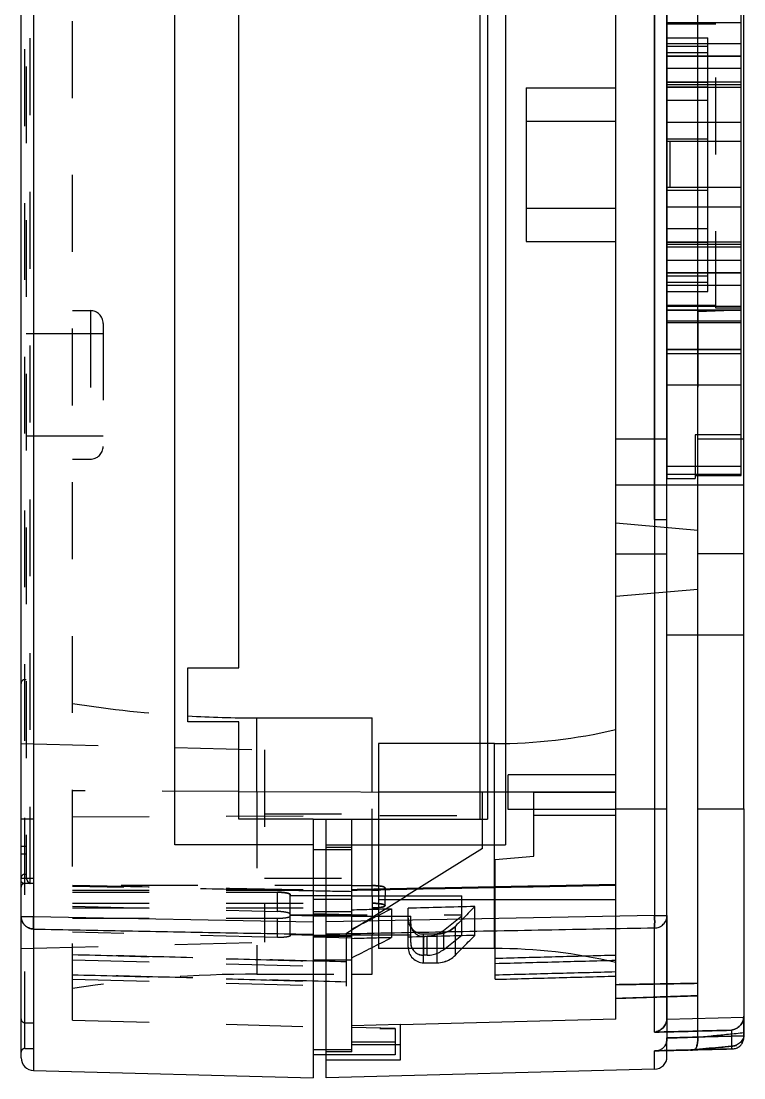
# Model space of a CAD drawing. Extents: x 195 to 445, y -1276 to -961.
# Drawn here: x 195.06 to 223.26, y -1099.87 to -1058.62 of the extents above; entities that cross this region are included whole.
import ezdxf

# ---------------------------------------------------------------- set-up
doc = ezdxf.new("R2010")
doc.units = 0
doc.linetypes.add('EB_DASH', pattern=[6, 3, -3])
doc.layers.get('0').update_dxf_attribs({"linetype": 'CONTINUOUS'})
for name, color, linetype in [('B1_DXF_CONTINUOUS_LINE', 7, 'CONTINUOUS'), ('B1_DXF_HIDDEN_LINE', 7, 'CONTINUOUS'), ('B3_DXF_CONTINUOUS_LINE', 7, 'CONTINUOUS'), ('B3_DXF_HIDDEN_LINE', 7, 'CONTINUOUS')]:
    doc.layers.add(name, color=color, linetype=linetype)

msp = doc.modelspace()

# ---------------------------------------------------------------- linework, layer by layer
at = {"color": 6, "linetype": 'CONTINUOUS'}
for p, q in [((218.261, -1097.569), (218.261, -1030.862)), ((219.778, -1034.9), (219.778, -1093.53)), ((220.261, -1093.534), (220.261, -1034.896)), ((213.961, -1037.665), (213.961, -1090.765)), ((212.961, -1038.665), (212.961, -1089.765)), ((213.261, -1038.665), (213.261, -1089.765)), ((223.261, -1089.365), (223.261, -1039.065)), ((219.761, -1050.365), (219.761, -1078.065)), ((221.461, -1076.715), (221.461, -1051.715)), ((220.261, -1059.265), (221.861, -1059.265)), ((221.861, -1069.165), (221.861, -1059.265)), ((221.861, -1059.609), (220.261, -1059.609)), ((221.861, -1059.857), (220.261, -1059.857)), ((214.761, -1061.215), (218.261, -1061.215)), ((214.761, -1061.215), (214.761, -1067.215)), ((221.861, -1061.005), (220.261, -1061.005)), ((220.261, -1061.178), (221.861, -1061.178)), ((221.861, -1061.715), (220.261, -1061.715)), ((214.761, -1062.515), (218.261, -1062.515)), ((220.261, -1063.215), (221.861, -1063.215)), ((220.261, -1065.215), (221.861, -1065.215)), ((214.761, -1065.915), (218.261, -1065.915)), ((220.261, -1066.715), (221.861, -1066.715)), ((214.761, -1067.215), (218.261, -1067.215)), ((221.861, -1067.253), (220.261, -1067.253)), ((220.261, -1067.425), (221.861, -1067.425)), ((221.861, -1068.573), (220.261, -1068.573)), ((221.861, -1068.821), (220.261, -1068.821)), ((220.261, -1069.165), (221.861, -1069.165)), ((218.261, -1074.915), (220.261, -1074.915)), ((221.461, -1074.915), (223.261, -1074.915)), ((218.261, -1076.715), (223.261, -1076.715)), ((221.461, -1078.495), (218.261, -1078.215)), ((219.761, -1078.065), (220.261, -1078.065)), ((218.261, -1079.415), (220.261, -1079.415)), ((223.261, -1079.415), (221.461, -1079.415)), ((218.261, -1081.065), (221.461, -1080.785)), ((220.261, -1082.565), (223.261, -1082.565)), ((213.536, -1086.815), (209.011, -1086.815)), ((209.011, -1086.815), (209.011, -1094.815)), ((213.536, -1094.815), (213.536, -1086.815)), ((218.261, -1088.034), (214.061, -1088.034)), ((214.061, -1089.384), (214.061, -1088.034)), ((218.261, -1088.715), (209.011, -1088.715)), ((215.061, -1088.714), (218.261, -1088.715)), ((215.061, -1091.215), (215.061, -1088.715)), ((218.261, -1089.384), (214.061, -1089.384)), ((218.261, -1089.365), (220.261, -1089.365)), ((221.461, -1089.365), (223.261, -1089.365)), ((206.961, -1089.765), (213.261, -1089.765)), ((206.961, -1099.865), (206.961, -1089.765)), ((207.961, -1098.853), (207.961, -1089.765)), ((215.061, -1089.615), (218.261, -1089.615)), ((206.961, -1090.765), (213.961, -1090.765)), ((206.961, -1090.865), (207.961, -1090.865)), ((213.561, -1091.346), (215.061, -1091.215)), ((213.561, -1096.018), (213.561, -1091.346)), ((218.261, -1092.915), (209.011, -1092.915)), ((206.961, -1093.373), (207.961, -1093.373)), ((219.778, -1093.53), (206.961, -1093.774)), ((209.516, -1093.262), (209.516, -1094.39)), ((210.161, -1094.763), (210.161, -1093.245)), ((212.762, -1094.304), (212.762, -1093.175)), ((219.778, -1093.53), (220.261, -1093.53)), ((212.003, -1095.075), (212.003, -1093.949)), ((210.761, -1094.248), (211.296, -1094.248)), ((210.761, -1095.372), (210.761, -1094.248)), ((211.296, -1095.372), (211.296, -1094.248)), ((219.774, -1098.084), (219.774, -1094.018)), ((213.536, -1094.815), (209.011, -1094.815)), ((210.761, -1095.372), (211.296, -1095.372)), ((218.261, -1097.569), (209.861, -1097.789)), ((220.259, -1097.574), (223.259, -1097.495)), ((220.261, -1097.527), (220.261, -1098.301)), ((207.961, -1097.825), (209.861, -1097.775)), ((209.861, -1099.165), (209.861, -1097.775)), ((222.774, -1098.005), (222.774, -1098.734)), ((220.261, -1099.03), (220.261, -1098.353)), ((223.261, -1098.26), (223.261, -1098.274)), ((207.961, -1098.853), (206.961, -1098.853)), ((207.961, -1098.565), (209.861, -1098.565)), ((219.774, -1099.53), (219.774, -1098.812)), ((222.813, -1098.734), (219.813, -1098.813)), ((206.961, -1099.165), (209.861, -1099.165)), ((219.774, -1099.53), (206.961, -1099.865))]:
    msp.add_line(p, q, dxfattribs=at)
at = {"color": 7, "linetype": 'CONTINUOUS'}
for p, q in [((221.461, -1098.287), (221.461, -1076.715)), ((223.261, -1089.365), (223.261, -1098.26)), ((220.261, -1093.534), (220.261, -1097.527)), ((223.261, -1098.222), (220.261, -1098.301)), ((223.261, -1098.235), (220.261, -1098.314)), ((220.261, -1098.314), (221.461, -1098.27)), ((220.261, -1098.351), (220.261, -1098.301))]:
    msp.add_line(p, q, dxfattribs=at)
at = {"color": 6, "linetype": 'CONTINUOUS'}
for centre, radius, start, end in [((213.536, -1066.09), 20.726, 270, 283.1781), ((213.536, -1115.541), 20.726, 76.8219, 90), ((219.761, -1099.03), 0.5, 271.5, 0)]:
    msp.add_arc(centre, radius, start, end, dxfattribs=at)
for points, knots in [([(207.961, -1092.507), (209.106, -1092.485), (211.395, -1092.441), (214.829, -1092.375), (217.117, -1092.331), (218.261, -1092.309)], [0, 0, 0, 0, 3.435604, 6.869564, 10.301892, 10.301892, 10.301892, 10.301892]), ([(218.261, -1092.353), (217.117, -1092.375), (214.829, -1092.419), (211.395, -1092.484), (209.106, -1092.528), (207.961, -1092.55)], [0, 0, 0, 0, 3.432328, 6.866297, 10.301897, 10.301897, 10.301897, 10.301897]), ([(212.762, -1093.175), (212.677, -1093.261), (212.509, -1093.433), (212.256, -1093.691), (212.087, -1093.863), (212.003, -1093.949)], [0, 0, 0, 0, 0.361464, 0.722883, 1.084256, 1.084256, 1.084256, 1.084256]), ([(219.774, -1094.018), (219.838, -1094.017), (219.966, -1093.989), (220.127, -1093.88), (220.235, -1093.72), (220.261, -1093.593), (220.261, -1093.53)], [0, 0, 0, 0, 0.1925555, 0.3838489, 0.5734105, 0.7617538, 0.7617538, 0.7617538, 0.7617538]), ([(219.778, -1093.53), (219.779, -1093.585), (219.781, -1093.69), (219.781, -1093.831), (219.779, -1093.939), (219.777, -1093.997), (219.774, -1094.018)], [0, 0, 0, 0, 0.1648571, 0.3131479, 0.4240123, 0.4881057, 0.4881057, 0.4881057, 0.4881057]), ([(219.774, -1094.018), (219.838, -1094.017), (219.966, -1093.989), (220.128, -1093.88), (220.236, -1093.719), (220.261, -1093.593), (220.261, -1093.53)], [0, 0, 0, 0, 0.1929738, 0.3844971, 0.5746357, 0.7617541, 0.7617541, 0.7617541, 0.7617541]), ([(219.774, -1094.018), (219.777, -1093.997), (219.779, -1093.939), (219.781, -1093.831), (219.781, -1093.69), (219.779, -1093.586), (219.778, -1093.53)], [0, 0, 0, 0, 0.0633335, 0.1759433, 0.3219178, 0.4881059, 0.4881059, 0.4881059, 0.4881059]), ([(210.161, -1093.636), (210.161, -1093.715), (210.192, -1093.877), (210.327, -1094.083), (210.528, -1094.218), (210.685, -1094.248), (210.761, -1094.248)], [0, 0, 0, 0, 0.2387004, 0.4826685, 0.7224731, 0.9503967, 0.9503967, 0.9503967, 0.9503967]), ([(212.003, -1093.949), (211.941, -1094.012), (211.801, -1094.122), (211.557, -1094.225), (211.382, -1094.248), (211.296, -1094.248)], [0, 0, 0, 0, 0.264161, 0.5270097, 0.787693, 0.787693, 0.787693, 0.787693]), ([(211.296, -1094.248), (211.385, -1094.248), (211.562, -1094.223), (211.805, -1094.119), (211.942, -1094.011), (212.003, -1093.949)], [0, 0, 0, 0, 0.2700708, 0.5265811, 0.7875401, 0.7875401, 0.7875401, 0.7875401]), ([(219.774, -1094.018), (218.351, -1094.045), (215.505, -1094.099), (211.234, -1094.181), (208.385, -1094.235), (206.961, -1094.262)], [0, 0, 0, 0, 4.269114, 8.540917, 12.815406, 12.815406, 12.815406, 12.815406]), ([(212.003, -1095.075), (212.087, -1094.989), (212.256, -1094.818), (212.509, -1094.561), (212.677, -1094.39), (212.762, -1094.304)], [0, 0, 0, 0, 0.360455, 0.720957, 1.081505, 1.081505, 1.081505, 1.081505]), ([(210.161, -1094.763), (210.161, -1094.841), (210.192, -1095.002), (210.327, -1095.207), (210.528, -1095.341), (210.685, -1095.372), (210.761, -1095.372)], [0, 0, 0, 0, 0.2368293, 0.4797356, 0.7194172, 0.9480021, 0.9480021, 0.9480021, 0.9480021]), ([(211.296, -1095.372), (211.383, -1095.372), (211.558, -1095.348), (211.802, -1095.246), (211.941, -1095.137), (212.003, -1095.075)], [0, 0, 0, 0, 0.2614655, 0.5241186, 0.7869666, 0.7869666, 0.7869666, 0.7869666]), ([(211.296, -1095.372), (211.385, -1095.372), (211.561, -1095.347), (211.804, -1095.244), (211.942, -1095.136), (212.003, -1095.075)], [0, 0, 0, 0, 0.269785, 0.5260864, 0.7868145, 0.7868145, 0.7868145, 0.7868145]), ([(218.261, -1096.228), (218.616, -1096.222), (219.327, -1096.21), (220.394, -1096.192), (221.105, -1096.18), (221.461, -1096.174)], [0, 0, 0, 0, 1.066772, 2.133591, 3.200456, 3.200456, 3.200456, 3.200456]), ([(221.461, -1096.175), (221.105, -1096.181), (220.394, -1096.193), (219.327, -1096.211), (218.616, -1096.223), (218.261, -1096.229)], [0, 0, 0, 0, 1.066865, 2.133684, 3.200456, 3.200456, 3.200456, 3.200456]), ([(218.261, -1096.765), (218.616, -1096.753), (219.327, -1096.729), (220.394, -1096.693), (221.105, -1096.669), (221.461, -1096.657)], [0, 0, 0, 0, 1.067224, 2.134495, 3.201815, 3.201815, 3.201815, 3.201815]), ([(221.461, -1096.659), (221.105, -1096.671), (220.394, -1096.695), (219.327, -1096.731), (218.616, -1096.755), (218.261, -1096.767)], [0, 0, 0, 0, 1.067319, 2.13459, 3.201814, 3.201814, 3.201814, 3.201814]), ([(220.259, -1097.574), (220.255, -1097.634), (220.221, -1097.756), (220.115, -1097.913), (219.963, -1098.033), (219.838, -1098.075), (219.774, -1098.084)], [0, 0, 0, 0, 0.1819044, 0.3708985, 0.5608332, 0.7567729, 0.7567729, 0.7567729, 0.7567729]), ([(219.774, -1098.084), (219.838, -1098.075), (219.963, -1098.033), (220.115, -1097.913), (220.221, -1097.757), (220.255, -1097.635), (220.259, -1097.574)], [0, 0, 0, 0, 0.1958759, 0.3853107, 0.5736324, 0.7567742, 0.7567742, 0.7567742, 0.7567742]), ([(220.261, -1097.53), (220.261, -1097.535), (220.261, -1097.545), (220.26, -1097.56), (220.259, -1097.569), (220.259, -1097.574)], [0, 0, 0, 0, 0.01481148, 0.02961044, 0.04368021, 0.04368021, 0.04368021, 0.04368021]), ([(220.259, -1097.574), (220.259, -1097.569), (220.26, -1097.559), (220.261, -1097.545), (220.261, -1097.535), (220.261, -1097.53)], [0, 0, 0, 0, 0.01481344, 0.02961389, 0.0436811, 0.0436811, 0.0436811, 0.0436811]), ([(222.774, -1098.005), (222.838, -1097.996), (222.962, -1097.953), (223.117, -1097.837), (223.216, -1097.676), (223.255, -1097.556), (223.259, -1097.495)], [0, 0, 0, 0, 0.1952103, 0.3849807, 0.572708, 0.7563237, 0.7563237, 0.7563237, 0.7563237]), ([(223.259, -1097.495), (223.255, -1097.555), (223.216, -1097.675), (223.118, -1097.836), (222.962, -1097.953), (222.838, -1097.996), (222.774, -1098.005)], [0, 0, 0, 0, 0.1824237, 0.3708257, 0.5610546, 0.7563177, 0.7563177, 0.7563177, 0.7563177]), ([(223.261, -1097.451), (223.261, -1097.456), (223.261, -1097.466), (223.26, -1097.48), (223.259, -1097.49), (223.259, -1097.495)], [0, 0, 0, 0, 0.01456622, 0.02913588, 0.04370076, 0.04370076, 0.04370076, 0.04370076]), ([(223.259, -1097.495), (223.259, -1097.49), (223.26, -1097.48), (223.261, -1097.466), (223.261, -1097.456), (223.261, -1097.451)], [0, 0, 0, 0, 0.01456501, 0.02913462, 0.04370063, 0.04370063, 0.04370063, 0.04370063]), ([(223.261, -1098.109), (223.061, -1098.13), (222.661, -1098.171), (222.061, -1098.23), (221.661, -1098.268), (221.461, -1098.287)], [0, 0, 0, 0, 0.603012, 1.205944, 1.808801, 1.808801, 1.808801, 1.808801]), ([(223.261, -1098.146), (223.261, -1098.206), (223.238, -1098.329), (223.135, -1098.489), (222.973, -1098.601), (222.84, -1098.626), (222.774, -1098.625)], [0, 0, 0, 0, 0.1810955, 0.3676263, 0.5597591, 0.7601101, 0.7601101, 0.7601101, 0.7601101]), ([(221.176, -1098.786), (221.377, -1098.767), (221.778, -1098.728), (222.379, -1098.668), (222.779, -1098.628), (222.98, -1098.607)], [0, 0, 0, 0, 0.603921, 1.207895, 1.811924, 1.811924, 1.811924, 1.811924]), ([(222.774, -1098.625), (222.608, -1098.642), (222.277, -1098.675), (221.781, -1098.724), (221.449, -1098.757), (221.284, -1098.773)], [0, 0, 0, 0, 0.499035, 0.998228, 1.49758, 1.49758, 1.49758, 1.49758])]:
    msp.add_open_spline(points, degree=3, knots=knots, dxfattribs=at)
for points in [[(207.961, -1093.303), (208.22, -1093.297), (208.738, -1093.283), (209.257, -1093.269), (209.516, -1093.262)], [(207.961, -1093.303), (208.22, -1093.297), (208.738, -1093.283), (209.257, -1093.269), (209.516, -1093.262)], [(207.961, -1094.055), (208.22, -1093.923), (208.738, -1093.659), (209.257, -1093.394), (209.516, -1093.262)], [(212.762, -1093.175), (212.328, -1093.187), (211.461, -1093.21), (210.594, -1093.233), (210.161, -1093.245)], [(212.762, -1093.175), (212.328, -1093.187), (211.461, -1093.21), (210.594, -1093.233), (210.161, -1093.245)], [(212.762, -1094.304), (212.328, -1094.316), (211.461, -1094.339), (210.594, -1094.362), (210.161, -1094.373)], [(212.762, -1094.304), (212.328, -1094.316), (211.461, -1094.339), (210.594, -1094.362), (210.161, -1094.373)], [(209.516, -1094.39), (209.257, -1094.397), (208.738, -1094.411), (208.22, -1094.425), (207.961, -1094.432)], [(209.516, -1094.39), (209.257, -1094.397), (208.738, -1094.411), (208.22, -1094.425), (207.961, -1094.432)], [(207.961, -1095.18), (208.22, -1095.048), (208.738, -1094.785), (209.257, -1094.522), (209.516, -1094.39)], [(218.261, -1095.083), (217.478, -1095.104), (215.911, -1095.146), (214.344, -1095.187), (213.561, -1095.208)], [(218.261, -1095.083), (217.478, -1095.104), (215.911, -1095.146), (214.344, -1095.187), (213.561, -1095.208)], [(213.561, -1095.397), (214.344, -1095.376), (215.911, -1095.335), (217.478, -1095.293), (218.261, -1095.273)], [(213.561, -1095.397), (214.344, -1095.376), (215.911, -1095.335), (217.478, -1095.293), (218.261, -1095.273)], [(218.261, -1095.732), (217.478, -1095.752), (215.911, -1095.794), (214.344, -1095.835), (213.561, -1095.856)], [(218.261, -1095.732), (217.478, -1095.752), (215.911, -1095.794), (214.344, -1095.835), (213.561, -1095.856)], [(213.561, -1096.018), (214.344, -1095.997), (215.911, -1095.956), (217.478, -1095.914), (218.261, -1095.894)], [(213.561, -1096.018), (214.344, -1095.997), (215.911, -1095.956), (217.478, -1095.914), (218.261, -1095.894)], [(219.774, -1098.084), (220.274, -1098.071), (221.274, -1098.044), (222.274, -1098.018), (222.774, -1098.005)], [(222.774, -1098.005), (222.274, -1098.018), (221.274, -1098.044), (220.274, -1098.071), (219.774, -1098.084)], [(219.774, -1098.812), (220.274, -1098.799), (221.274, -1098.773), (222.274, -1098.747), (222.774, -1098.734)], [(221.284, -1098.773), (221.032, -1098.779), (220.529, -1098.793), (220.026, -1098.806), (219.774, -1098.812)]]:
    msp.add_open_spline(points, degree=3, dxfattribs=at)
at = {"color": 7, "linetype": 'CONTINUOUS'}
for points, knots in [([(220.261, -1093.53), (220.261, -1094.067), (220.261, -1095.048), (220.261, -1096.385), (220.261, -1097.186), (220.261, -1097.541)], [0, 0, 0, 0, 1.610135, 2.943994, 4.010871, 4.010871, 4.010871, 4.010871]), ([(220.261, -1097.541), (220.261, -1097.186), (220.261, -1096.385), (220.261, -1095.048), (220.261, -1094.067), (220.261, -1093.53)], [0, 0, 0, 0, 1.066877, 2.400736, 4.010871, 4.010871, 4.010871, 4.010871]), ([(223.261, -1098.274), (223.261, -1098.195), (223.261, -1098.024), (223.261, -1097.753), (223.261, -1097.562), (223.261, -1097.462)], [0, 0, 0, 0, 0.2384618, 0.5127482, 0.8118918, 0.8118918, 0.8118918, 0.8118918]), ([(223.261, -1097.462), (223.261, -1097.544), (223.261, -1097.702), (223.261, -1097.93), (223.261, -1098.076), (223.261, -1098.146)], [0, 0, 0, 0, 0.2442584, 0.4757226, 0.6834439, 0.6834439, 0.6834439, 0.6834439]), ([(220.261, -1098.34), (220.261, -1098.392), (220.248, -1098.494), (220.181, -1098.632), (220.074, -1098.737), (219.934, -1098.804), (219.828, -1098.815), (219.774, -1098.812)], [0, 0, 0, 0, 0.1576049, 0.3046349, 0.4513294, 0.601542, 0.7640688, 0.7640688, 0.7640688, 0.7640688]), ([(219.774, -1098.812), (219.828, -1098.815), (219.934, -1098.804), (220.074, -1098.737), (220.18, -1098.632), (220.246, -1098.499), (220.261, -1098.401), (220.261, -1098.353)], [0, 0, 0, 0, 0.1626137, 0.3127162, 0.4590243, 0.6056762, 0.7511288, 0.7511288, 0.7511288, 0.7511288]), ([(220.261, -1098.314), (220.261, -1098.312), (220.261, -1098.329), (220.261, -1098.325), (220.261, -1098.341), (220.261, -1098.34)], [0, 0, 0, 0, 0.00449809, 0.02181417, 0.02594557, 0.02594557, 0.02594557, 0.02594557]), ([(220.261, -1098.34), (220.261, -1098.341), (220.261, -1098.324), (220.261, -1098.328), (220.261, -1098.313), (220.261, -1098.314)], [0, 0, 0, 0, 0.00500163, 0.02232188, 0.02594557, 0.02594557, 0.02594557, 0.02594557]), ([(221.461, -1098.27), (221.464, -1098.334), (221.463, -1098.456), (221.431, -1098.617), (221.384, -1098.739), (221.311, -1098.777), (221.284, -1098.773)], [0, 0, 0, 0, 0.1944132, 0.3674159, 0.4946541, 0.5791074, 0.5791074, 0.5791074, 0.5791074]), ([(221.284, -1098.773), (221.311, -1098.778), (221.382, -1098.741), (221.429, -1098.624), (221.461, -1098.469), (221.464, -1098.35), (221.461, -1098.288)], [0, 0, 0, 0, 0.0825036, 0.2060362, 0.3722284, 0.5603308, 0.5603308, 0.5603308, 0.5603308]), ([(222.774, -1098.734), (222.828, -1098.736), (222.934, -1098.725), (223.073, -1098.658), (223.181, -1098.553), (223.248, -1098.416), (223.261, -1098.314), (223.261, -1098.261)], [0, 0, 0, 0, 0.1625745, 0.3127004, 0.4590651, 0.6056098, 0.7640581, 0.7640581, 0.7640581, 0.7640581]), ([(222.774, -1098.734), (222.828, -1098.737), (222.934, -1098.725), (223.074, -1098.658), (223.18, -1098.553), (223.246, -1098.42), (223.261, -1098.322), (223.261, -1098.274)], [0, 0, 0, 0, 0.1626132, 0.3127141, 0.4590201, 0.6056701, 0.7511218, 0.7511218, 0.7511218, 0.7511218])]:
    msp.add_open_spline(points, degree=3, knots=knots, dxfattribs=at)
at = {"layer": 'B1_DXF_CONTINUOUS_LINE', "color": 7, "linetype": 'CONTINUOUS'}
for p, q in [((195.061, -1099.079), (195.061, -1029.351)), ((195.543, -1034.864), (195.543, -1093.567)), ((201.061, -1090.765), (201.061, -1037.665)), ((203.561, -1083.865), (203.561, -1044.565)), ((201.561, -1083.865), (203.561, -1083.865)), ((201.561, -1085.965), (201.561, -1083.865)), ((203.561, -1085.965), (201.561, -1085.965)), ((203.561, -1089.765), (203.561, -1085.965)), ((204.261, -1085.815), (208.761, -1085.815)), ((204.261, -1088.684), (204.261, -1085.815)), ((208.761, -1088.7), (208.761, -1085.815)), ((203.561, -1088.682), (213.061, -1088.715)), ((213.061, -1090.915), (213.061, -1088.715)), ((206.461, -1089.765), (203.561, -1089.765)), ((206.461, -1089.765), (206.461, -1099.865)), ((206.461, -1090.765), (201.061, -1090.765)), ((207.961, -1090.965), (206.461, -1090.965)), ((207.961, -1094.342), (207.961, -1090.965)), ((213.061, -1090.915), (210.091, -1092.764)), ((207.961, -1092.359), (208.761, -1092.359)), ((208.761, -1092.764), (208.761, -1092.359)), ((209.261, -1092.452), (209.261, -1092.764)), ((206.461, -1092.892), (207.961, -1092.892)), ((207.961, -1092.764), (212.261, -1092.764)), ((212.261, -1094.29), (212.261, -1092.764)), ((207.961, -1093.38), (206.461, -1093.38)), ((195.061, -1093.567), (195.543, -1093.567)), ((195.543, -1093.567), (206.461, -1093.774)), ((207.961, -1093.552), (210.261, -1093.552)), ((210.261, -1094.585), (210.261, -1093.552)), ((212.261, -1093.552), (211.535, -1094.124)), ((195.548, -1094.055), (195.548, -1099.579)), ((207.961, -1094.342), (206.461, -1094.342)), ((207.761, -1094.342), (207.761, -1094.411)), ((210.261, -1094.29), (207.961, -1094.29)), ((208.761, -1095.815), (208.761, -1094.29)), ((210.761, -1094.34), (210.91, -1094.34)), ((210.761, -1094.34), (210.761, -1095.078)), ((210.91, -1095.078), (210.91, -1094.34)), ((211.535, -1094.124), (211.535, -1094.862)), ((211.535, -1094.862), (212.261, -1094.29)), ((207.961, -1094.416), (206.461, -1094.377)), ((207.961, -1098.755), (207.961, -1094.416)), ((210.91, -1095.078), (210.761, -1095.078)), ((206.461, -1095.264), (207.961, -1095.264)), ((207.961, -1095.815), (208.761, -1095.815)), ((209.661, -1097.937), (207.961, -1097.893)), ((209.661, -1097.937), (209.661, -1098.965)), ((207.961, -1098.465), (209.661, -1098.465)), ((206.461, -1098.755), (207.961, -1098.755)), ((209.661, -1098.965), (206.461, -1098.965)), ((195.548, -1099.579), (206.461, -1099.865))]:
    msp.add_line(p, q, dxfattribs=at)
for centre, radius, start, end in [((204.261, -1039.882), 45.933, 266.6286, 270), ((195.561, -1099.08), 0.5, 180, 268.5)]:
    msp.add_arc(centre, radius, start, end, dxfattribs=at)
for points, knots in [([(208.761, -1092.359), (208.823, -1092.359), (208.939, -1092.363), (209.098, -1092.382), (209.197, -1092.402), (209.261, -1092.435), (209.261, -1092.452)], [0, 0, 0, 0, 0.1859128, 0.3531081, 0.4687609, 0.5215372, 0.5215372, 0.5215372, 0.5215372]), ([(195.548, -1094.055), (195.484, -1094.053), (195.356, -1094.025), (195.194, -1093.916), (195.086, -1093.756), (195.061, -1093.629), (195.061, -1093.567)], [0, 0, 0, 0, 0.1925551, 0.3838451, 0.5733995, 0.7617329, 0.7617329, 0.7617329, 0.7617329]), ([(195.543, -1093.567), (195.542, -1093.622), (195.541, -1093.727), (195.541, -1093.869), (195.543, -1093.976), (195.545, -1094.034), (195.548, -1094.055)], [0, 0, 0, 0, 0.1663683, 0.3135827, 0.4257067, 0.4880719, 0.4880719, 0.4880719, 0.4880719]), ([(210.261, -1093.848), (210.261, -1093.912), (210.287, -1094.042), (210.399, -1094.205), (210.565, -1094.315), (210.696, -1094.34), (210.761, -1094.34)], [0, 0, 0, 0, 0.1934538, 0.3875933, 0.5825768, 0.7782294, 0.7782294, 0.7782294, 0.7782294]), ([(195.548, -1094.055), (196.76, -1094.078), (199.184, -1094.124), (202.822, -1094.193), (205.248, -1094.239), (206.461, -1094.262)], [0, 0, 0, 0, 3.636383, 7.274747, 10.915061, 10.915061, 10.915061, 10.915061]), ([(211.535, -1094.124), (211.475, -1094.171), (211.347, -1094.25), (211.133, -1094.323), (210.985, -1094.34), (210.91, -1094.34)], [0, 0, 0, 0, 0.2282183, 0.4485574, 0.6729272, 0.6729272, 0.6729272, 0.6729272]), ([(210.261, -1094.585), (210.261, -1094.648), (210.287, -1094.778), (210.398, -1094.944), (210.566, -1095.053), (210.697, -1095.078), (210.761, -1095.078)], [0, 0, 0, 0, 0.1899019, 0.3875745, 0.5860605, 0.7781615, 0.7781615, 0.7781615, 0.7781615]), ([(210.91, -1095.078), (210.986, -1095.078), (211.136, -1095.06), (211.349, -1094.986), (211.476, -1094.908), (211.535, -1094.862)], [0, 0, 0, 0, 0.2291524, 0.4494766, 0.6729101, 0.6729101, 0.6729101, 0.6729101])]:
    msp.add_open_spline(points, degree=3, knots=knots, dxfattribs=at)
at = {"layer": 'B1_DXF_HIDDEN_LINE', "color": 8, "linetype": 'EB_DASH'}
for p, q in [((195.211, -1098.715), (195.211, -1029.715)), ((195.561, -1098.715), (195.561, -1029.715)), ((197.061, -1097.618), (197.061, -1030.812)), ((195.411, -1092.283), (195.411, -1036.148)), ((195.261, -1036.38), (195.261, -1092.051)), ((197.061, -1069.915), (197.761, -1069.915)), ((197.761, -1069.915), (197.761, -1075.715)), ((198.261, -1070.415), (198.261, -1075.215)), ((198.261, -1070.815), (195.261, -1070.815)), ((198.261, -1074.815), (195.261, -1074.815)), ((197.061, -1075.715), (197.761, -1075.715)), ((195.211, -1084.315), (195.261, -1084.315)), ((195.061, -1086.815), (204.561, -1087.064)), ((204.561, -1087.064), (204.561, -1094.566)), ((203.561, -1088.682), (197.061, -1088.659)), ((204.261, -1088.684), (204.261, -1095.815)), ((208.761, -1092.359), (208.761, -1088.7)), ((195.561, -1089.765), (195.061, -1089.765)), ((197.061, -1089.671), (213.061, -1089.615)), ((204.561, -1089.565), (208.761, -1089.565)), ((206.461, -1089.765), (207.961, -1089.765)), ((207.961, -1090.965), (207.961, -1089.765)), ((195.061, -1090.815), (195.261, -1090.815)), ((195.061, -1091.115), (195.261, -1091.115)), ((195.061, -1092.065), (195.561, -1092.065)), ((195.211, -1091.915), (195.261, -1091.915)), ((195.211, -1092.265), (195.561, -1092.265)), ((195.411, -1092.283), (195.211, -1092.283)), ((204.561, -1092.065), (208.761, -1092.065)), ((207.961, -1092.359), (197.061, -1092.359)), ((197.061, -1092.544), (208.761, -1092.544)), ((197.061, -1092.618), (205.061, -1092.618)), ((205.061, -1093.37), (205.061, -1092.618)), ((197.061, -1093.049), (208.761, -1093.049)), ((205.561, -1094.31), (205.561, -1092.716)), ((207.961, -1092.764), (205.561, -1092.764)), ((207.761, -1094.215), (210.091, -1092.764)), ((208.761, -1092.764), (208.761, -1094.29)), ((209.261, -1093.142), (209.261, -1092.764)), ((197.061, -1093.164), (205.061, -1093.37)), ((197.061, -1093.233), (208.761, -1093.233)), ((205.561, -1093.502), (212.261, -1093.502)), ((206.461, -1093.552), (205.561, -1093.529)), ((206.461, -1093.455), (207.961, -1093.494)), ((197.061, -1093.633), (205.061, -1093.633)), ((205.061, -1094.384), (205.061, -1093.633)), ((207.961, -1093.552), (206.461, -1093.552)), ((205.061, -1094.384), (197.061, -1094.178)), ((205.561, -1094.267), (206.461, -1094.29)), ((206.461, -1094.29), (207.961, -1094.29)), ((207.761, -1094.342), (207.761, -1094.215)), ((195.061, -1094.815), (204.561, -1094.566)), ((207.761, -1096.288), (207.761, -1094.411)), ((197.061, -1095.259), (207.761, -1095.537)), ((197.061, -1096.011), (207.761, -1096.288)), ((204.261, -1095.815), (207.961, -1095.815)), ((197.061, -1097.618), (209.661, -1097.948)), ((195.211, -1097.715), (195.561, -1097.715)), ((195.211, -1098.715), (195.561, -1098.715))]:
    msp.add_line(p, q, dxfattribs=at)
for centre, radius, start, end in [((197.761, -1070.415), 0.5, 0, 90), ((197.761, -1075.215), 0.5, 270, 0), ((195.211, -1084.465), 0.15, 90, 180), ((204.261, -1039.882), 45.933, 260.9818, 266.6286), ((195.211, -1092.065), 0.15, 90, 180), ((195.211, -1092.415), 0.15, 90, 180), ((204.261, -1141.748), 45.933, 90, 99.0182), ((195.211, -1097.565), 0.15, 180, 270), ((195.211, -1098.865), 0.15, 90, 180)]:
    msp.add_arc(centre, radius, start, end, dxfattribs=at)
for points, knots in [([(195.211, -1092.283), (195.185, -1092.283), (195.135, -1092.272), (195.077, -1092.226), (195.061, -1092.179), (195.061, -1092.157)], [0, 0, 0, 0, 0.0775189, 0.1497539, 0.2162867, 0.2162867, 0.2162867, 0.2162867]), ([(195.261, -1092.051), (195.261, -1092.072), (195.271, -1092.118), (195.304, -1092.181), (195.351, -1092.238), (195.39, -1092.27), (195.411, -1092.283)], [0, 0, 0, 0, 0.0644854, 0.1368396, 0.2116003, 0.2856125, 0.2856125, 0.2856125, 0.2856125]), ([(195.388, -1092.267), (195.376, -1092.257), (195.345, -1092.231), (195.319, -1092.199), (195.306, -1092.179)], [0, 0, 0, 0, 0.0460551, 0.1208132, 0.1208132, 0.1208132, 0.1208132]), ([(197.061, -1092.346), (198.271, -1092.369), (200.693, -1092.415), (204.326, -1092.485), (206.749, -1092.531), (207.961, -1092.554)], [0, 0, 0, 0, 3.632308, 7.266307, 10.902, 10.902, 10.902, 10.902]), ([(205.062, -1092.543), (204.817, -1092.538), (203.36, -1092.51), (200.693, -1092.459), (198.271, -1092.412), (197.061, -1092.389)], [0, 0, 0, 0, 0.736741, 4.370738, 8.002917, 8.002917, 8.002917, 8.002917]), ([(205.061, -1092.618), (205.125, -1092.618), (205.242, -1092.622), (205.401, -1092.643), (205.5, -1092.664), (205.561, -1092.698), (205.561, -1092.716)], [0, 0, 0, 0, 0.1924833, 0.3568076, 0.4700427, 0.5234194, 0.5234194, 0.5234194, 0.5234194]), ([(205.25, -1092.625), (205.25, -1092.625), (205.187, -1092.62), (205.123, -1092.618), (205.061, -1092.618)], [0, 0, 0, 0, 0.0017984, 0.1896129, 0.1896129, 0.1896129, 0.1896129]), ([(209.261, -1092.452), (209.261, -1092.47), (209.196, -1092.502), (209.097, -1092.522), (208.938, -1092.541), (208.822, -1092.544), (208.761, -1092.544)], [0, 0, 0, 0, 0.0531548, 0.1691369, 0.3359942, 0.5213331, 0.5213331, 0.5213331, 0.5213331]), ([(208.946, -1092.538), (209.001, -1092.533), (209.098, -1092.522), (209.197, -1092.502), (209.261, -1092.47), (209.261, -1092.452)], [0, 0, 0, 0, 0.1675129, 0.2832373, 0.3359408, 0.3359408, 0.3359408, 0.3359408]), ([(209.261, -1093.142), (209.261, -1093.124), (209.196, -1093.092), (209.098, -1093.072), (208.938, -1093.052), (208.822, -1093.049), (208.761, -1093.049)], [0, 0, 0, 0, 0.0532955, 0.1694021, 0.3363012, 0.5216029, 0.5216029, 0.5216029, 0.5216029]), ([(208.761, -1093.049), (208.823, -1093.049), (208.939, -1093.052), (209.098, -1093.072), (209.197, -1093.092), (209.261, -1093.124), (209.261, -1093.142)], [0, 0, 0, 0, 0.1860537, 0.3532222, 0.4687969, 0.5215216, 0.5215216, 0.5215216, 0.5215216]), ([(205.561, -1093.48), (205.561, -1093.463), (205.5, -1093.427), (205.401, -1093.403), (205.241, -1093.378), (205.124, -1093.372), (205.061, -1093.37)], [0, 0, 0, 0, 0.0528329, 0.1688235, 0.3370423, 0.5259861, 0.5259861, 0.5259861, 0.5259861]), ([(208.761, -1093.233), (208.823, -1093.233), (208.939, -1093.23), (209.098, -1093.211), (209.197, -1093.191), (209.261, -1093.159), (209.261, -1093.142)], [0, 0, 0, 0, 0.1859821, 0.3531137, 0.4686241, 0.521252, 0.521252, 0.521252, 0.521252]), ([(209.261, -1093.142), (209.261, -1093.159), (209.196, -1093.192), (209.097, -1093.211), (208.938, -1093.23), (208.822, -1093.233), (208.761, -1093.233)], [0, 0, 0, 0, 0.0531985, 0.169239, 0.3360992, 0.5213338, 0.5213338, 0.5213338, 0.5213338]), ([(195.061, -1093.567), (195.061, -1093.629), (195.086, -1093.756), (195.195, -1093.917), (195.356, -1094.025), (195.484, -1094.053), (195.548, -1094.055)], [0, 0, 0, 0, 0.1883018, 0.3784831, 0.5694063, 0.7617328, 0.7617328, 0.7617328, 0.7617328]), ([(195.548, -1094.055), (195.545, -1094.033), (195.543, -1093.974), (195.541, -1093.866), (195.541, -1093.725), (195.542, -1093.621), (195.543, -1093.567)], [0, 0, 0, 0, 0.0642195, 0.1764423, 0.3250347, 0.4880713, 0.4880713, 0.4880713, 0.4880713]), ([(205.061, -1093.633), (205.124, -1093.633), (205.241, -1093.63), (205.401, -1093.611), (205.498, -1093.592), (205.561, -1093.562), (205.561, -1093.546)], [0, 0, 0, 0, 0.1891394, 0.3565487, 0.470268, 0.5195707, 0.5195707, 0.5195707, 0.5195707]), ([(205.561, -1094.31), (205.561, -1094.327), (205.497, -1094.356), (205.401, -1094.372), (205.24, -1094.386), (205.123, -1094.386), (205.061, -1094.384)], [0, 0, 0, 0, 0.0488925, 0.1623588, 0.3292055, 0.5177628, 0.5177628, 0.5177628, 0.5177628]), ([(207.761, -1095.34), (206.572, -1095.307), (204.194, -1095.243), (200.628, -1095.147), (198.25, -1095.083), (197.061, -1095.051)], [0, 0, 0, 0, 3.567953, 7.13592, 10.703902, 10.703902, 10.703902, 10.703902]), ([(197.061, -1095.051), (198.25, -1095.083), (200.628, -1095.147), (204.194, -1095.243), (206.572, -1095.307), (207.761, -1095.34)], [0, 0, 0, 0, 3.567982, 7.135949, 10.703902, 10.703902, 10.703902, 10.703902]), ([(207.761, -1096.125), (206.572, -1096.093), (204.194, -1096.029), (200.628, -1095.934), (198.25, -1095.87), (197.061, -1095.838)], [0, 0, 0, 0, 3.567938, 7.135888, 10.70385, 10.70385, 10.70385, 10.70385]), ([(197.061, -1095.838), (198.25, -1095.87), (200.628, -1095.934), (204.194, -1096.029), (206.572, -1096.093), (207.761, -1096.125)], [0, 0, 0, 0, 3.567962, 7.135912, 10.70385, 10.70385, 10.70385, 10.70385])]:
    msp.add_open_spline(points, degree=3, knots=knots, dxfattribs=at)
for points in [[(195.136, -1092.266), (195.148, -1092.272), (195.161, -1092.276), (195.174, -1092.279)], [(195.174, -1092.279), (195.186, -1092.281), (195.199, -1092.283), (195.211, -1092.283)], [(195.411, -1092.283), (195.403, -1092.278), (195.395, -1092.272), (195.388, -1092.267)], [(205.564, -1092.552), (205.397, -1092.549), (205.23, -1092.546), (205.062, -1092.543)], [(205.385, -1092.642), (205.34, -1092.635), (205.295, -1092.629), (205.25, -1092.625)], [(205.414, -1092.647), (205.405, -1092.645), (205.395, -1092.643), (205.385, -1092.642)], [(205.524, -1092.679), (205.49, -1092.663), (205.452, -1092.653), (205.414, -1092.647)], [(205.561, -1092.716), (205.561, -1092.698), (205.54, -1092.686), (205.524, -1092.679)], [(206.461, -1092.57), (206.162, -1092.564), (205.863, -1092.558), (205.564, -1092.552)], [(207.961, -1092.598), (207.461, -1092.589), (206.961, -1092.579), (206.461, -1092.57)], [(208.945, -1092.366), (208.884, -1092.361), (208.822, -1092.359), (208.761, -1092.359)], [(208.761, -1092.544), (208.823, -1092.544), (208.884, -1092.543), (208.946, -1092.538)], [(209.005, -1092.372), (208.985, -1092.37), (208.965, -1092.368), (208.945, -1092.366)], [(209.11, -1092.386), (209.075, -1092.381), (209.04, -1092.376), (209.005, -1092.372)], [(209.17, -1092.397), (209.15, -1092.392), (209.13, -1092.389), (209.11, -1092.386)], [(209.222, -1092.416), (209.205, -1092.408), (209.188, -1092.401), (209.17, -1092.397)], [(209.261, -1092.452), (209.261, -1092.435), (209.238, -1092.424), (209.222, -1092.416)], [(210.261, -1094.585), (210.261, -1094.649), (210.274, -1094.714), (210.298, -1094.772)], [(210.298, -1094.772), (210.323, -1094.832), (210.361, -1094.888), (210.408, -1094.934)], [(210.571, -1095.041), (210.631, -1095.065), (210.697, -1095.078), (210.761, -1095.078)]]:
    msp.add_open_spline(points, degree=3, dxfattribs=at)
at = {"layer": 'B3_DXF_CONTINUOUS_LINE', "color": 7, "linetype": 'CONTINUOUS'}
for p, q in [((220.261, -1051.957), (220.261, -1076.474)), ((223.161, -1076.356), (223.161, -1052.074)), ((223.161, -1059.998), (220.261, -1059.998)), ((220.261, -1068.432), (223.161, -1068.432)), ((220.261, -1071.432), (223.161, -1071.432)), ((220.261, -1075.985), (223.161, -1075.985)), ((223.161, -1076.314), (220.261, -1076.314)), ((220.261, -1076.474), (221.361, -1076.474)), ((221.361, -1076.356), (223.161, -1076.356)), ((221.361, -1076.356), (221.361, -1076.474))]:
    msp.add_line(p, q, dxfattribs=at)
at = {"layer": 'B3_DXF_HIDDEN_LINE', "color": 8, "linetype": 'EB_DASH'}
for p, q in [((223.161, -1058.683), (220.261, -1058.683)), ((220.261, -1058.726), (222.161, -1058.726)), ((222.161, -1069.815), (222.161, -1058.615)), ((223.161, -1059.496), (220.261, -1059.496)), ((220.261, -1059.971), (223.161, -1059.971)), ((223.161, -1060.465), (220.261, -1060.465)), ((223.161, -1061.001), (220.261, -1061.001)), ((220.261, -1061.092), (223.161, -1061.092)), ((220.261, -1061.196), (223.161, -1061.196)), ((220.261, -1062.565), (223.161, -1062.565)), ((223.161, -1063.315), (220.261, -1063.315)), ((220.388, -1065.115), (220.388, -1063.315)), ((223.161, -1065.115), (220.261, -1065.115)), ((220.261, -1065.865), (223.161, -1065.865)), ((220.261, -1067.234), (223.161, -1067.234)), ((223.161, -1067.338), (220.261, -1067.338)), ((220.261, -1067.429), (223.161, -1067.429)), ((223.161, -1067.965), (220.261, -1067.965)), ((223.161, -1068.459), (220.261, -1068.459)), ((223.161, -1068.934), (220.261, -1068.934)), ((220.261, -1069.705), (222.161, -1069.705)), ((220.261, -1069.747), (223.161, -1069.747)), ((220.261, -1069.881), (223.161, -1069.881)), ((220.261, -1069.903), (223.161, -1069.903)), ((220.261, -1069.904), (221.461, -1069.904)), ((223.161, -1069.904), (221.461, -1069.965)), ((221.461, -1069.904), (221.461, -1074.765)), ((223.161, -1069.815), (222.161, -1069.815)), ((223.161, -1070.329), (220.261, -1070.329)), ((220.261, -1070.381), (223.161, -1070.381)), ((220.261, -1071.431), (223.161, -1071.431)), ((223.161, -1071.432), (220.261, -1071.432)), ((220.261, -1071.583), (223.161, -1071.583)), ((220.261, -1072.815), (223.161, -1072.815)), ((223.161, -1074.765), (221.361, -1074.765)), ((221.361, -1074.765), (221.361, -1076.356))]:
    msp.add_line(p, q, dxfattribs=at)

doc.saveas('drawing.dxf')
